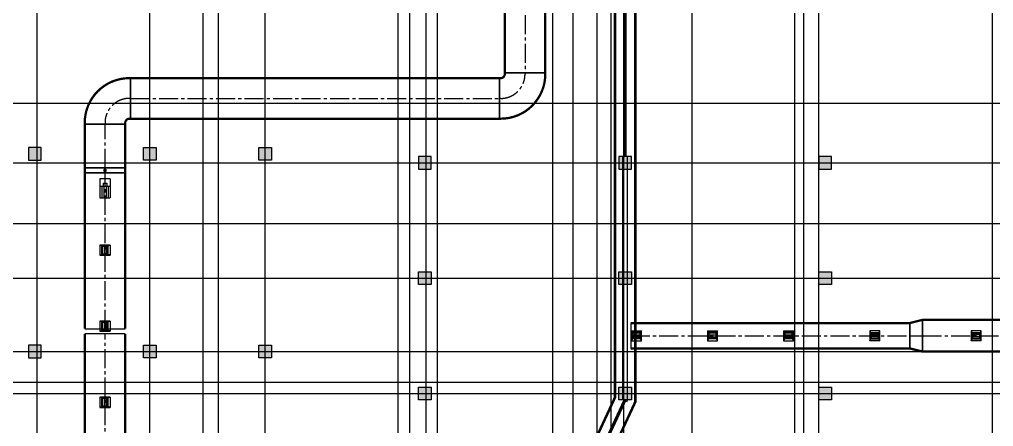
# Model space of a CAD drawing. Extents: x 369444 to 684549, y -549309 to 575337.
# Drawn here: x 467325 to 505762, y 134152 to 150206 of the extents above; entities that cross this region are included whole.
import ezdxf

# ---------------------------------------------------------------- set-up
doc = ezdxf.new("R2010")
doc.units = 0
doc.header["$LTSCALE"] = 1000
doc.header["$MEASUREMENT"] = 0
doc.linetypes.add('CENTER2', pattern=[1.125, 0.75, -0.125, 0.125, -0.125])
doc.linetypes.add('DASH', pattern=[0.35, 0.25, -0.1])
for name, color, linetype in [('COLUMN', 9, 'Continuous'), ('DOTE', 1, 'Continuous'), ('DUCT-排烟中心线', 5, 'CENTER2'), ('DUCT-排烟法兰', 4, 'Continuous'), ('DUCT-排烟管', 2, 'Continuous'), ('DUCT-排烟管端线', 4, 'Continuous'), ('DUCT-排烟阀门', 7, 'Continuous'), ('WALL', 9, 'Continuous'), ('WINDOW', 4, 'Continuous'), ('防火分区线', 7, 'Continuous'), ('风管标注', 3, 'Continuous')]:
    doc.layers.add(name, color=color, linetype=linetype)

# ---------------------------------------------------------------- blocks, each defined once
blk = doc.blocks.new('$DorLib2D$00000213')
at = {"color": 0, "linetype": 'DASH', "const_width": 0.02}
blk.add_lwpolyline([(0.5, 0), (-0.5, 0)], dxfattribs=at)
blk = doc.blocks.new('column500')
h = blk.add_hatch(color=0)
h.dxf.hatch_style = 1
h.paths.add_polyline_path([(-216381, -381440), (-215881, -381440), (-215881, -380940), (-216381, -380940)])
at = {"color": 0}
blk.add_lwpolyline([(-216381, -381440), (-215881, -381440), (-215881, -380940), (-216381, -380940)], close=True, dxfattribs=at)
blk = doc.blocks.new('N-风管')
at = {"color": 0}
for p, q in [((38489306455.66436, 3905238390.916674, -399.99999), (38489306455.66436, 3905237649.916674, -399.99999)), ((38489306855.66436, 3905238390.916674, -399.99999), (38489306455.66436, 3905238390.916674, -399.99999)), ((38489306583.66436, 3905238226.711074, -399.99999), (38489306727.66436, 3905238226.711074, -399.99999)), ((38489306583.66436, 3905238226.711074, -399.99999), (38489306583.66436, 3905238105.928074, -399.99999)), ((38489306455.66436, 3905238105.928074, -399.99999), (38489306855.66436, 3905238105.928074, -399.99999)), ((38489306455.66436, 3905237649.916674, -399.99999), (38489306855.66436, 3905237649.916674, -399.99999)), ((38489306544.553253, 3905235740.54425, 2600), (38489306455.664368, 3905235780.54425, 2600)), ((38489306455.664368, 3905235780.54425, 2600), (38489306455.664368, 3905235380.54425, 2600)), ((38489306855.664368, 3905235780.54425, 2600), (38489306455.664368, 3905235780.54425, 2600)), ((38489306618.627327, 3905235740.54425, 2600), (38489306618.627327, 3905235428.54425, 2600)), ((38489306692.701408, 3905235740.54425, 2600), (38489306692.701408, 3905235428.54425, 2600)), ((38489306855.664368, 3905235780.54425, 2600), (38489306766.775482, 3905235740.54425, 2600)), ((38489306455.664368, 3905235380.54425, 2600), (38489306544.553253, 3905235428.54425, 2600)), ((38489306455.664368, 3905235380.54425, 2600), (38489306855.664368, 3905235380.54425, 2600)), ((38489306855.664368, 3905235380.54425, 2600), (38489306766.775482, 3905235428.54425, 2600)), ((38489306544.553253, 3905232740.54425, 2600), (38489306455.664368, 3905232780.54425, 2600)), ((38489306455.664368, 3905232780.54425, 2600), (38489306455.664368, 3905232380.54425, 2600)), ((38489306855.664368, 3905232780.54425, 2600), (38489306455.664368, 3905232780.54425, 2600)), ((38489306618.627327, 3905232740.54425, 2600), (38489306618.627327, 3905232428.54425, 2600)), ((38489306692.701408, 3905232740.54425, 2600), (38489306692.701408, 3905232428.54425, 2600)), ((38489306855.664368, 3905232780.54425, 2600), (38489306766.775482, 3905232740.54425, 2600)), ((38489306455.664368, 3905232380.54425, 2600), (38489306544.553253, 3905232428.54425, 2600)), ((38489306455.664368, 3905232380.54425, 2600), (38489306855.664368, 3905232380.54425, 2600)), ((38489306855.664368, 3905232380.54425, 2600), (38489306766.775482, 3905232428.54425, 2600)), ((38489327429.959061, 3905232405.368692, 2600), (38489327429.959061, 3905232005.368692, 2600)), ((38489327429.959061, 3905232405.368692, 2600), (38489327469.959061, 3905232316.479804, 2600)), ((38489327469.959061, 3905232094.257581, 2600), (38489327429.959061, 3905232005.368692, 2600)), ((38489327469.959061, 3905232242.405729, 2600), (38489327781.959061, 3905232242.405729, 2600)), ((38489327469.959061, 3905232168.331656, 2600), (38489327781.959061, 3905232168.331656, 2600)), ((38489327829.959061, 3905232405.368692, 2600), (38489327781.959061, 3905232316.479804, 2600)), ((38489327829.959061, 3905232005.368692, 2600), (38489327781.959061, 3905232094.257581, 2600)), ((38489327829.959061, 3905232005.368692, 2600), (38489327829.959061, 3905232405.368692, 2600)), ((38489330429.959061, 3905232405.368692, 2600), (38489330429.959061, 3905232005.368692, 2600)), ((38489330429.959061, 3905232405.368692, 2600), (38489330469.959061, 3905232316.479804, 2600)), ((38489330469.959061, 3905232094.257581, 2600), (38489330429.959061, 3905232005.368692, 2600)), ((38489330469.959061, 3905232242.405729, 2600), (38489330781.959061, 3905232242.405729, 2600)), ((38489330469.959061, 3905232168.331656, 2600), (38489330781.959061, 3905232168.331656, 2600)), ((38489330829.959061, 3905232405.368692, 2600), (38489330781.959061, 3905232316.479804, 2600)), ((38489330829.959061, 3905232005.368692, 2600), (38489330781.959061, 3905232094.257581, 2600)), ((38489330829.959061, 3905232005.368692, 2600), (38489330829.959061, 3905232405.368692, 2600)), ((38489333429.959061, 3905232405.368692, 2600), (38489333429.959061, 3905232005.368692, 2600)), ((38489333429.959061, 3905232405.368692, 2600), (38489333469.959061, 3905232316.479804, 2600)), ((38489333469.959061, 3905232094.257581, 2600), (38489333429.959061, 3905232005.368692, 2600)), ((38489333469.959061, 3905232242.405729, 2600), (38489333781.959061, 3905232242.405729, 2600)), ((38489333469.959061, 3905232168.331656, 2600), (38489333781.959061, 3905232168.331656, 2600)), ((38489333829.959061, 3905232405.368692, 2600), (38489333781.959061, 3905232316.479804, 2600)), ((38489333829.959061, 3905232005.368692, 2600), (38489333781.959061, 3905232094.257581, 2600)), ((38489333829.959061, 3905232005.368692, 2600), (38489333829.959061, 3905232405.368692, 2600)), ((38489336830.840042, 3905232405.368692, 2600), (38489336878.840042, 3905232316.479804, 2600)), ((38489337230.840042, 3905232405.368692, 2600), (38489336830.840042, 3905232405.368692, 2600)), ((38489336830.840042, 3905232405.368692, 2600), (38489336830.840042, 3905232005.368692, 2600)), ((38489336830.840042, 3905232005.368692, 2600), (38489336878.840042, 3905232094.257581, 2600)), ((38489337190.840042, 3905232242.405729, 2600), (38489336878.840042, 3905232242.405729, 2600)), ((38489337190.840042, 3905232168.331656, 2600), (38489336878.840042, 3905232168.331656, 2600)), ((38489337190.840042, 3905232316.479804, 2600), (38489337230.840042, 3905232405.368692, 2600)), ((38489337230.840042, 3905232005.368692, 2600), (38489337190.840042, 3905232094.257581, 2600)), ((38489337230.840042, 3905232005.368692, 2600), (38489337230.840042, 3905232405.368692, 2600)), ((38489340830.840042, 3905232405.368692, 2600), (38489340878.840042, 3905232316.479804, 2600)), ((38489341230.840042, 3905232405.368692, 2600), (38489340830.840042, 3905232405.368692, 2600)), ((38489340830.840042, 3905232405.368692, 2600), (38489340830.840042, 3905232005.368692, 2600)), ((38489340830.840042, 3905232005.368692, 2600), (38489340878.840042, 3905232094.257581, 2600)), ((38489341190.840042, 3905232242.405729, 2600), (38489340878.840042, 3905232242.405729, 2600)), ((38489341190.840042, 3905232168.331656, 2600), (38489340878.840042, 3905232168.331656, 2600)), ((38489341190.840042, 3905232316.479804, 2600), (38489341230.840042, 3905232405.368692, 2600)), ((38489341230.840042, 3905232005.368692, 2600), (38489341190.840042, 3905232094.257581, 2600)), ((38489341230.840042, 3905232005.368692, 2600), (38489341230.840042, 3905232405.368692, 2600)), ((38489327429.959061, 3905232005.368692, 2600), (38489327829.959061, 3905232005.368692, 2600)), ((38489330429.959061, 3905232005.368692, 2600), (38489330829.959061, 3905232005.368692, 2600)), ((38489333429.959061, 3905232005.368692, 2600), (38489333829.959061, 3905232005.368692, 2600)), ((38489306544.553253, 3905229740.54425, 2600), (38489306455.664368, 3905229780.54425, 2600)), ((38489306455.664368, 3905229780.54425, 2600), (38489306455.664368, 3905229380.54425, 2600)), ((38489306855.664368, 3905229780.54425, 2600), (38489306455.664368, 3905229780.54425, 2600)), ((38489306855.664368, 3905229780.54425, 2600), (38489306766.775482, 3905229740.54425, 2600)), ((38489306455.664368, 3905229380.54425, 2600), (38489306544.553253, 3905229428.54425, 2600)), ((38489306455.664368, 3905229380.54425, 2600), (38489306855.664368, 3905229380.54425, 2600)), ((38489306618.627327, 3905229740.54425, 2600), (38489306618.627327, 3905229428.54425, 2600)), ((38489306692.701408, 3905229740.54425, 2600), (38489306692.701408, 3905229428.54425, 2600)), ((38489306855.664368, 3905229380.54425, 2600), (38489306766.775482, 3905229428.54425, 2600))]:
    blk.add_line(p, q, dxfattribs=at)
at = {"color": 0, "linetype": 'Continuous'}
for p, q in [((38489306727.66436, 3905238226.711074, -399.99999), (38489306727.66436, 3905238105.928074, -399.99999)), ((38489306855.66436, 3905238390.916674, -399.99999), (38489306855.66436, 3905237649.916674, -399.99999)), ((38489306535.66436, 3905238105.928074, -399.99999), (38489306535.66436, 3905237649.916674, -399.99999)), ((38489306615.66436, 3905238105.928074, -399.99999), (38489306615.66436, 3905237649.916674, -399.99999)), ((38489306695.66436, 3905238105.928074, -399.99999), (38489306695.66436, 3905237649.916674, -399.99999)), ((38489306775.66436, 3905238105.928074, -399.99999), (38489306775.66436, 3905237649.916674, -399.99999)), ((38489306855.664368, 3905235780.54425, 2600), (38489306855.664368, 3905235380.54425, 2600)), ((38489306855.664368, 3905232780.54425, 2600), (38489306855.664368, 3905232380.54425, 2600)), ((38489327429.959061, 3905232405.368692, 2600), (38489327829.959061, 3905232405.368692, 2600)), ((38489330429.959061, 3905232405.368692, 2600), (38489330829.959061, 3905232405.368692, 2600)), ((38489333429.959061, 3905232405.368692, 2600), (38489333829.959061, 3905232405.368692, 2600)), ((38489337230.840042, 3905232005.368692, 2600), (38489336830.840042, 3905232005.368692, 2600)), ((38489341230.840042, 3905232005.368692, 2600), (38489340830.840042, 3905232005.368692, 2600)), ((38489306855.664368, 3905229780.54425, 2600), (38489306855.664368, 3905229380.54425, 2600))]:
    blk.add_line(p, q, dxfattribs=at)
at = {"color": 0, "lineweight": 40}
for p, q in [((38489306766.775482, 3905235740.54425, 2600), (38489306544.553253, 3905235740.54425, 2600)), ((38489306544.553253, 3905235428.54425, 2600), (38489306544.553253, 3905235740.54425, 2600)), ((38489306766.775482, 3905235428.54425, 2600), (38489306766.775482, 3905235740.54425, 2600)), ((38489306544.553253, 3905235428.54425, 2600), (38489306766.775482, 3905235428.54425, 2600)), ((38489306766.775482, 3905232740.54425, 2600), (38489306544.553253, 3905232740.54425, 2600)), ((38489306544.553253, 3905232428.54425, 2600), (38489306544.553253, 3905232740.54425, 2600)), ((38489306766.775482, 3905232428.54425, 2600), (38489306766.775482, 3905232740.54425, 2600)), ((38489306544.553253, 3905232428.54425, 2600), (38489306766.775482, 3905232428.54425, 2600)), ((38489327469.959061, 3905232316.479804, 2600), (38489327469.959061, 3905232094.257581, 2600)), ((38489327781.959061, 3905232316.479804, 2600), (38489327469.959061, 3905232316.479804, 2600)), ((38489327781.959061, 3905232094.257581, 2600), (38489327469.959061, 3905232094.257581, 2600)), ((38489327781.959061, 3905232094.257581, 2600), (38489327781.959061, 3905232316.479804, 2600)), ((38489330469.959061, 3905232316.479804, 2600), (38489330469.959061, 3905232094.257581, 2600)), ((38489330781.959061, 3905232316.479804, 2600), (38489330469.959061, 3905232316.479804, 2600)), ((38489330781.959061, 3905232094.257581, 2600), (38489330469.959061, 3905232094.257581, 2600)), ((38489330781.959061, 3905232094.257581, 2600), (38489330781.959061, 3905232316.479804, 2600)), ((38489333469.959061, 3905232316.479804, 2600), (38489333469.959061, 3905232094.257581, 2600)), ((38489333781.959061, 3905232316.479804, 2600), (38489333469.959061, 3905232316.479804, 2600)), ((38489333781.959061, 3905232094.257581, 2600), (38489333469.959061, 3905232094.257581, 2600)), ((38489333781.959061, 3905232094.257581, 2600), (38489333781.959061, 3905232316.479804, 2600)), ((38489336878.840042, 3905232316.479804, 2600), (38489336878.840042, 3905232094.257581, 2600)), ((38489336878.840042, 3905232316.479804, 2600), (38489337190.840042, 3905232316.479804, 2600)), ((38489336878.840042, 3905232094.257581, 2600), (38489337190.840042, 3905232094.257581, 2600)), ((38489337190.840042, 3905232094.257581, 2600), (38489337190.840042, 3905232316.479804, 2600)), ((38489340878.840042, 3905232316.479804, 2600), (38489340878.840042, 3905232094.257581, 2600)), ((38489340878.840042, 3905232316.479804, 2600), (38489341190.840042, 3905232316.479804, 2600)), ((38489340878.840042, 3905232094.257581, 2600), (38489341190.840042, 3905232094.257581, 2600)), ((38489341190.840042, 3905232094.257581, 2600), (38489341190.840042, 3905232316.479804, 2600)), ((38489306766.775482, 3905229740.54425, 2600), (38489306544.553253, 3905229740.54425, 2600)), ((38489306544.553253, 3905229428.54425, 2600), (38489306544.553253, 3905229740.54425, 2600)), ((38489306544.553253, 3905229428.54425, 2600), (38489306766.775482, 3905229428.54425, 2600)), ((38489306766.775482, 3905229428.54425, 2600), (38489306766.775482, 3905229740.54425, 2600))]:
    blk.add_line(p, q, dxfattribs=at)
at = {"layer": 'DUCT-排烟中心线', "color": 0}
for p, q in [((38489323230.663437, 3905248224.607503), (38489323230.663437, 3905242575.678922)), ((38489323230.663437, 3905242575.578922), (38489323230.663437, 3905242525.578922)), ((38489307665.66436, 3905241565.578914), (38489307615.66436, 3905241565.578914)), ((38489307665.864357, 3905241565.578914), (38489322220.463448, 3905241565.578922)), ((38489322270.663437, 3905241565.578922), (38489322220.663437, 3905241565.578922)), ((38489306655.66436, 3905240605.578914), (38489306655.66436, 3905240555.578914)), ((38489306655.66436, 3905238827.444521), (38489306655.66436, 3905240555.378914)), ((38489306655.66436, 3905232480.74425), (38489306655.66436, 3905238627.044521)), ((38489306655.664368, 3905223055.568561), (38489306655.66436, 3905232280.344251)), ((38489327405.127274, 3905232205.368692), (38489338416.263519, 3905232205.368692)), ((38489338416.463516, 3905232205.368692), (38489338916.463516, 3905232205.368692)), ((38489338916.663528, 3905232205.368692), (38489350476.661636, 3905232205.368679))]:
    blk.add_line(p, q, dxfattribs=at)
for centre, radius, start, end in [((38489322270.663437, 3905242525.578922), 960, 270, 359.9999999715), ((38489307615.66436, 3905240605.578913), 960.000001, 90, 179.9999999715)]:
    blk.add_arc(centre, radius, start, end, dxfattribs=at)
at = {"layer": 'DUCT-排烟法兰', "color": 0}
for p, q in [((38489324070.663437, 3905242575.678922), (38489322390.663437, 3905242575.678922)), ((38489307665.764359, 3905240725.578914), (38489307665.764359, 3905242405.578914)), ((38489322220.563454, 3905242405.578922), (38489322220.563454, 3905240725.578922)), ((38489305815.66436, 3905240555.478914), (38489307495.66436, 3905240555.478914)), ((38489307495.66436, 3905238827.344521), (38489305815.66436, 3905238827.344521)), ((38489307495.66436, 3905238627.144521), (38489305815.66436, 3905238627.144521)), ((38489338916.563522, 3905231550.368692), (38489338916.563522, 3905232860.368692)), ((38489338416.363518, 3905231675.368692), (38489338416.363518, 3905232735.368692))]:
    blk.add_line(p, q, dxfattribs=at)
at = {"layer": 'DUCT-排烟管', "color": 0, "const_width": 90}
for points in [[(38489322430.663437, 3905248224.607503), (38489322430.663437, 3905242575.678922)], [(38489324030.663437, 3905242575.678922), (38489324030.663437, 3905248224.607503)], [(38489322430.663437, 3905242525.578922), (38489322430.663437, 3905242575.578922)], [(38489324030.663437, 3905242575.578922), (38489324030.663437, 3905242525.578922)], [(38489307665.66436, 3905242365.578914), (38489307615.66436, 3905242365.578914)], [(38489322220.463448, 3905242365.578922), (38489307665.864357, 3905242365.578914)], [(38489322220.663437, 3905242365.578922), (38489322270.663437, 3905242365.578922)], [(38489305855.66436, 3905240605.578914), (38489305855.66436, 3905240555.578914)], [(38489305855.66436, 3905240555.378914), (38489305855.66436, 3905238827.444521)], [(38489307455.66436, 3905240555.578914), (38489307455.66436, 3905240605.578914)], [(38489307455.66436, 3905238827.444521), (38489307455.66436, 3905240555.378914)], [(38489307615.66436, 3905240765.578914), (38489307665.66436, 3905240765.578914)], [(38489307665.864357, 3905240765.578914), (38489322220.463448, 3905240765.578922)], [(38489322270.663437, 3905240765.578922), (38489322220.663437, 3905240765.578922)], [(38489305855.66436, 3905238627.044521), (38489305855.66436, 3905232480.74425)], [(38489305855.664368, 3905238627.244521), (38489305855.664368, 3905238827.244521)], [(38489307455.66436, 3905232480.74425), (38489307455.66436, 3905238627.044521)], [(38489307455.664368, 3905238827.244521), (38489307455.664368, 3905238627.244521)], [(38489338416.463516, 3905232705.368692), (38489338916.463516, 3905232830.368692)], [(38489350476.661636, 3905232830.368679), (38489338916.663528, 3905232830.368692)], [(38489338416.263519, 3905232705.368692), (38489327405.127274, 3905232705.368692)], [(38489305855.66436, 3905232280.34425), (38489305855.664368, 3905223055.56856)], [(38489307455.664368, 3905223055.568561), (38489307455.66436, 3905232280.344251)], [(38489327405.127274, 3905231705.368692), (38489338416.263519, 3905231705.368692)], [(38489338416.463516, 3905231705.368692), (38489338916.463516, 3905231580.368692)], [(38489338916.663528, 3905231580.368692), (38489350476.661636, 3905231580.368679)]]:
    blk.add_lwpolyline(points, dxfattribs=at)
at = {"layer": 'DUCT-排烟管', "color": 0, "extrusion": (0, 0, -1), "const_width": 90}
for points in [[(-38489324030.663437, 3905242525.578922, 0.4142135622), (-38489322270.663437, 3905240765.578923)], [(-38489322430.663437, 3905242525.578922, 0.4142135624), (-38489322270.663437, 3905242365.578922)]]:
    blk.add_lwpolyline(points, format="xyb", dxfattribs=at)
at = {"layer": 'DUCT-排烟管', "color": 0, "const_width": 90}
for points in [[(38489307615.66436, 3905242365.578914, 0.4142135622), (38489305855.66436, 3905240605.578914)], [(38489307615.66436, 3905240765.578914, 0.4142135624), (38489307455.66436, 3905240605.578914)]]:
    blk.add_lwpolyline(points, format="xyb", dxfattribs=at)
at = {"layer": 'DUCT-排烟管端线', "color": 0}
for p, q in [((38489322430.663437, 3905242575.678922), (38489324030.663437, 3905242575.678922)), ((38489324030.663437, 3905242575.578922), (38489322430.663437, 3905242575.578922)), ((38489307665.66436, 3905242365.578914), (38489307665.66436, 3905240765.578914)), ((38489307665.864357, 3905242365.578914), (38489307665.864357, 3905240765.578914)), ((38489322220.463448, 3905240765.578922), (38489322220.463448, 3905242365.578922)), ((38489322220.663437, 3905240765.578922), (38489322220.663437, 3905242365.578922)), ((38489305855.66436, 3905240555.578914), (38489307455.66436, 3905240555.578914)), ((38489307455.66436, 3905240555.378914), (38489305855.66436, 3905240555.378914)), ((38489305855.66436, 3905238827.444521), (38489307455.66436, 3905238827.444521)), ((38489307455.66436, 3905238627.044521), (38489305855.66436, 3905238627.044521)), ((38489305855.664368, 3905238827.244521), (38489307455.664368, 3905238827.244521)), ((38489305855.664368, 3905238627.244521), (38489307455.664368, 3905238627.244521)), ((38489338916.463516, 3905231580.368692), (38489338916.463516, 3905232830.368692)), ((38489338916.663528, 3905232830.368692), (38489338916.663528, 3905231580.368692)), ((38489305855.66436, 3905232480.74425), (38489307455.66436, 3905232480.74425)), ((38489327405.127274, 3905232705.368692), (38489327405.127274, 3905231705.368692)), ((38489338416.263519, 3905231705.368692), (38489338416.263519, 3905232705.368692)), ((38489338416.463516, 3905232705.368692), (38489338416.463516, 3905231705.368692)), ((38489307455.66436, 3905232280.344251), (38489305855.66436, 3905232280.34425))]:
    blk.add_line(p, q, dxfattribs=at)
at = {"layer": 'DUCT-排烟阀门', "color": 0}
for p, q in [((38489306606.550003, 3905238736.613587), (38489306605.763031, 3905238730.384048)), ((38489306605.763031, 3905238730.384048), (38489306605.763031, 3905238724.104995)), ((38489306605.763031, 3905238724.104995), (38489306606.550003, 3905238717.875455)), ((38489306608.111542, 3905238742.695371), (38489306606.550003, 3905238736.613587)), ((38489306606.550003, 3905238717.875455), (38489306608.111542, 3905238711.793672)), ((38489306610.423012, 3905238748.533486), (38489306608.111542, 3905238742.695371)), ((38489306608.111542, 3905238711.793672), (38489306610.423012, 3905238705.955557)), ((38489306613.447983, 3905238754.035861), (38489306610.423012, 3905238748.533486)), ((38489306610.423012, 3905238705.955557), (38489306613.447983, 3905238700.453182)), ((38489306617.138702, 3905238759.115721), (38489306613.447983, 3905238754.035861)), ((38489306613.447983, 3905238700.453182), (38489306617.138702, 3905238695.373322)), ((38489306621.437012, 3905238763.692953), (38489306617.138702, 3905238759.115721)), ((38489306617.138702, 3905238695.373322), (38489306621.437012, 3905238690.79609)), ((38489306626.275108, 3905238767.695371), (38489306621.437012, 3905238763.692953)), ((38489306621.437012, 3905238690.79609), (38489306626.275108, 3905238686.793672)), ((38489306631.576683, 3905238771.059855), (38489306626.275108, 3905238767.695371)), ((38489306626.275108, 3905238686.793672), (38489306631.576683, 3905238683.429187)), ((38489306637.258141, 3905238773.733346), (38489306631.576683, 3905238771.059855)), ((38489306631.576683, 3905238683.429187), (38489306637.258141, 3905238680.755697)), ((38489306643.229874, 3905238775.673679), (38489306637.258141, 3905238773.733346)), ((38489306637.258141, 3905238680.755697), (38489306643.229874, 3905238678.815363)), ((38489306649.397713, 3905238776.850256), (38489306643.229874, 3905238775.673679)), ((38489306643.229874, 3905238678.815363), (38489306649.397713, 3905238677.638786)), ((38489306655.664368, 3905238777.244521), (38489306649.397713, 3905238776.850256)), ((38489306649.397713, 3905238677.638786), (38489306655.664368, 3905238677.244521)), ((38489306655.664368, 3905238639.744521), (38489306655.664368, 3905238814.744521)), ((38489306661.93103, 3905238776.850256), (38489306655.664368, 3905238777.244521)), ((38489306655.664368, 3905238677.244521), (38489306661.93103, 3905238677.638786)), ((38489306668.098862, 3905238775.673679), (38489306661.93103, 3905238776.850256)), ((38489306661.93103, 3905238677.638786), (38489306668.098862, 3905238678.815363)), ((38489306674.070587, 3905238773.733346), (38489306668.098862, 3905238775.673679)), ((38489306668.098862, 3905238678.815363), (38489306674.070587, 3905238680.755697)), ((38489306679.752052, 3905238771.059855), (38489306674.070587, 3905238773.733346)), ((38489306674.070587, 3905238680.755697), (38489306679.752052, 3905238683.429187)), ((38489306685.053627, 3905238767.695371), (38489306679.752052, 3905238771.059855)), ((38489306679.752052, 3905238683.429187), (38489306685.053627, 3905238686.793671)), ((38489306689.891724, 3905238763.692953), (38489306685.053627, 3905238767.695371)), ((38489306685.053627, 3905238686.793671), (38489306689.891724, 3905238690.79609)), ((38489306694.190033, 3905238759.11572), (38489306689.891724, 3905238763.692953)), ((38489306689.891724, 3905238690.79609), (38489306694.190033, 3905238695.373322)), ((38489306697.88076, 3905238754.035861), (38489306694.190033, 3905238759.11572)), ((38489306694.190033, 3905238695.373322), (38489306697.88076, 3905238700.453181)), ((38489306700.905724, 3905238748.533485), (38489306697.88076, 3905238754.035861)), ((38489306697.88076, 3905238700.453181), (38489306700.905724, 3905238705.955556)), ((38489306703.217194, 3905238742.695371), (38489306700.905724, 3905238748.533485)), ((38489306700.905724, 3905238705.955556), (38489306703.217194, 3905238711.793671)), ((38489306704.778732, 3905238736.613587), (38489306703.217194, 3905238742.695371)), ((38489306703.217194, 3905238711.793671), (38489306704.778732, 3905238717.875455)), ((38489306705.565697, 3905238730.384047), (38489306704.778732, 3905238736.613587)), ((38489306704.778732, 3905238717.875455), (38489306705.565697, 3905238724.104995)), ((38489306705.565697, 3905238724.104995), (38489306705.565697, 3905238730.384047))]:
    blk.add_line(p, q, dxfattribs=at)

msp = doc.modelspace()

# ---------------------------------------------------------------- linework, layer by layer
at = {"layer": 'DOTE', "color": 8}
for p, q in [((474574.5, 59364.2), (474574.5, 476704.8)), ((475174.5, 59364.2), (475174.5, 476704.8)), ((482274.5, 59364.2), (482274.5, 476704.8)), ((483374.5, 59364.2), (483374.5, 476704.8)), ((489174.5, 59364.2), (489174.5, 476704.8)), ((490124.5, 59364.2), (490124.5, 476704.8)), ((490674.5, 59364.2), (490674.5, 476704.8)), ((491174.5, 59364.2), (491174.5, 476704.8)), ((497924.5, 59364.2), (497924.5, 476704.8)), ((498874.5, 59364.2), (498874.5, 476704.8)), ((505724.5, 59364.2), (505724.5, 476704.8)), ((468024.5, 59364.2), (468024.5, 261807)), ((472474.5, 59364.2), (472474.5, 261807)), ((477024.5, 59364.2), (477024.5, 261807)), ((482724.5, 59364.2), (482724.5, 261807)), ((483824.5, 59364.2), (483824.5, 261807)), ((488374.5, 59364.2), (488374.5, 261807)), ((493874.5, 59364.2), (493874.5, 261807)), ((498274.5, 59364.2), (498274.5, 261807))]:
    msp.add_line(p, q, dxfattribs=at)
at = {"layer": 'DOTE', "color": 8, "lineweight": -2}
for p, q in [((377844.4, 146907), (624570.9, 146907)), ((377844.4, 144557), (624570.9, 144557)), ((377844.4, 142157), (624570.9, 142157)), ((377844.4, 140007), (624570.9, 140007)), ((377844.4, 137107), (624570.9, 137107)), ((377844.4, 135907), (624570.9, 135907)), ((377844.4, 135457), (624570.9, 135457))]:
    msp.add_line(p, q, dxfattribs=at)
at = {"layer": 'WALL', "linetype": 'ByBlock'}
for p, q in [((491324.5, 144807), (491124.5, 144807)), ((491124.5, 144807), (491124.5, 135229.1)), ((491324.5, 135184.8), (491324.5, 144807)), ((491124.5, 135229.1), (491123.7, 135227.4)), ((491123.7, 135227.4), (491305, 135143)), ((491305, 135143), (491324.5, 135184.8))]:
    msp.add_line(p, q, dxfattribs=at)
at = {"layer": '防火分区线', "color": 2, "linetype": 'DASH', "ltscale": 8, "const_width": 100}
for points in [[(461374.5, 113207), (483724.5, 113207), (483724.5, 114007), (490574.5, 114007), (490574.5, 114207), (491074.5, 114207), (491074.5, 117607), (490574.5, 117607), (490574.5, 124107), (488924.5, 124107), (488924.5, 129318.4), (491624.5, 135118.4), (491624.5, 151307), (492174.5, 151307), (492174.5, 162207), (489224.5, 162207), (489224.5, 168205.4), (490824.5, 174305.4)], [(461374.5, 113207), (483724.5, 113207), (483724.5, 114007), (490574.5, 114007), (490574.5, 114207), (491074.5, 114207), (491074.5, 117607), (490574.5, 117607), (490574.5, 124107), (488924.5, 124107), (488924.5, 129318.4), (491624.5, 135118.4), (491624.5, 151307), (492174.5, 151307), (492174.5, 162207), (489224.5, 162207), (489224.5, 168205.4), (490824.5, 174305.4)], [(462174.5, 114007), (482924.5, 114007), (482924.5, 114807), (489774.5, 114807), (489774.5, 115007), (490274.5, 115007), (490274.5, 116807), (489774.5, 116807), (489774.5, 123307), (488124.5, 123307), (488124.5, 129495.5), (490824.5, 135295.5), (490824.5, 152107), (491374.5, 152107), (491374.5, 161407), (488424.5, 161407), (488424.5, 168308.6), (490024.5, 174408.6)]]:
    msp.add_lwpolyline(points, dxfattribs=at)
at = {"layer": '防火分区线', "color": 130, "linetype": 'DASH', "ltscale": 8, "const_width": 100}
for points in [[(509574.5, 118907), (502074.5, 118907), (502074.5, 117007), (495074.5, 117007), (495074.5, 117607), (492874.5, 117607), (492874.5, 116807), (490674.5, 116807), (489774.5, 116807), (489774.5, 123307), (488124.5, 123307), (488124.5, 129495.5), (490824.5, 135295.5), (490824.5, 152107), (491374.5, 152107), (491374.5, 161407), (488424.5, 161407), (488424.5, 168308.6), (490024.5, 174408.6)], [(508774.5, 119707), (501274.5, 119707), (501274.5, 117807), (495874.5, 117807), (495874.5, 118407), (492074.5, 118407), (492074.5, 117607), (490674.5, 117607), (490574.5, 117607), (490574.5, 124107), (488924.5, 124107), (488924.5, 129318.4), (491624.5, 135118.4), (491624.5, 151307), (492174.5, 151307), (492174.5, 162207), (489224.5, 162207), (489224.5, 168205.4), (490824.5, 174305.4)]]:
    msp.add_lwpolyline(points, dxfattribs=at)

# ---------------------------------------------------------------- block references
at = {"layer": 'COLUMN', "color": 8}
for p in [(684055.4, 526096.9), (684055.4, 518296.9)]:
    msp.add_blockref('column500', p, dxfattribs=at)
at = {"layer": 'COLUMN', "color": 8, "xscale": -1}
for p in [(256343.6, 526096.9), (260893.6, 526096.9), (256343.6, 518296.9), (260893.6, 518296.9)]:
    msp.add_blockref('column500', p, dxfattribs=at)
at = {"layer": 'COLUMN', "color": 8, "rotation": 270}
for p in [(864514.4, -71573.9), (872414.4, -71573.9), (880314.4, -71573.9)]:
    msp.add_blockref('column500', p, dxfattribs=at)
at = {"layer": 'COLUMN', "color": 8, "xscale": -1, "rotation": 270}
for p in [(864514.4, 356137.9), (872414.4, 356137.9), (880314.4, 356137.9), (864514.4, 351587.9), (872414.4, 351587.9), (880314.4, 351587.9)]:
    msp.add_blockref('column500', p, dxfattribs=at)
at = {"layer": 'WINDOW', "linetype": 'ByBlock', "lineweight": -2}
for p, xscale, yscale, zscale, rotation in [((491224.5, 147907), -6200, 6200, 6200, 270), ((489874.4, 132306.8), -6350.000000000009, 6350.000000000009, 6350, 245.0372103507529)]:
    msp.add_blockref('$DorLib2D$00000213', p, dxfattribs=dict(at, xscale=xscale, yscale=yscale, zscale=zscale, rotation=rotation))
at = {"layer": '风管标注', "color": 8}
msp.add_blockref('N-风管', (-38488835956.2, -3905094473.4), dxfattribs=at)

doc.saveas('drawing.dxf')
